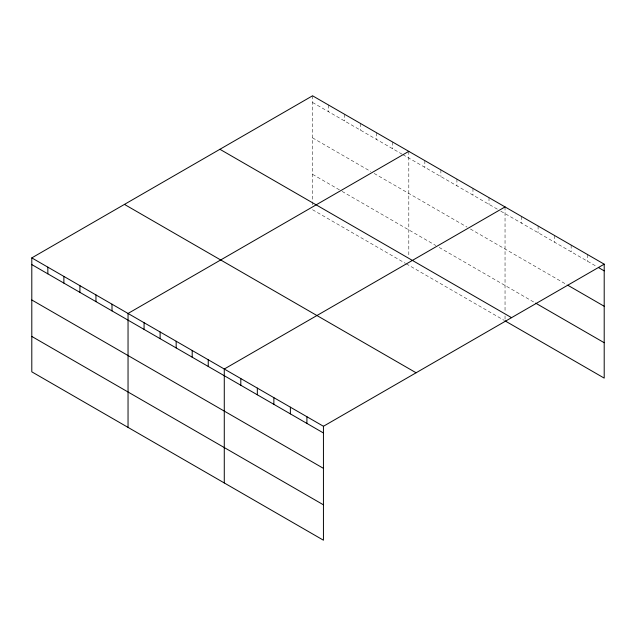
<?xml version="1.0" encoding="UTF-8"?>
<svg xmlns="http://www.w3.org/2000/svg" width="636" height="636" viewBox="0 0 636 636"><rect width="100%" height="100%" fill="white"/><g stroke="black" fill="none" stroke-linecap="round" stroke-linejoin="round"><path stroke-width="0.48" stroke-dasharray="3.18 2.39" d="M312.562 102.491L402.047 154.158M402.89 154.643L497.447 209.228M500.826 211.184L595.94 266.094M312.562 137.877L370.812 171.513M374.191 173.461L467.055 227.076M470.433 229.024L567.018 284.785M312.562 174.344L341.27 190.911M342.112 191.404L435.819 245.504M439.198 247.452L534.789 302.641M312.562 209.729L405.426 263.344M406.269 263.837L504.197 320.369M587.672 254.631L587.672 261.324M571.144 245.091L571.144 251.784M554.624 235.543L554.624 242.244M538.096 226.003L538.096 232.697M521.568 216.463L521.568 223.156M505.04 206.923L505.04 312.014M505.04 315.941L505.04 319.876M489.005 197.661L489.005 204.355M472.961 188.399L472.961 195.093M456.926 179.137L456.926 185.839M440.883 169.884L440.883 176.577M424.84 160.622L424.84 167.316M408.805 151.36L408.805 256.451M392.762 142.098L392.762 148.792M376.727 132.837L376.727 139.53M360.684 123.575L360.684 130.269M344.64 114.313L344.64 121.015M328.605 105.059L328.605 111.753M312.562 95.797L312.562 200.889M312.562 201.866L312.562 204.816"/><path stroke-width="0.95" d="M31.8 257.89L323.438 426.271L323.438 540.202L31.8 371.829L31.8 257.89L312.562 95.797L604.2 264.171L604.2 378.11L505.04 320.862M408.805 151.36L128.043 313.453L128.043 427.392M505.04 206.923L224.277 369.023L224.277 482.955M323.438 426.271L604.2 264.171M598.412 267.525L604.2 270.864M567.845 285.262L604.2 306.258M535.615 303.118L604.2 342.717M219.913 149.285L511.551 317.666M124.449 204.402L416.087 372.776M31.8 264.584L323.438 432.965M31.8 299.977L323.438 468.35M31.8 336.436L323.438 504.817M306.91 416.723L306.91 423.425M290.382 407.183L290.382 413.877M273.862 397.643L273.862 404.337M257.334 388.103L257.334 394.797M240.805 378.563L240.805 385.257M208.242 359.761L208.242 366.455M192.199 350.5L192.199 357.194M176.164 341.238L176.164 347.932M160.121 331.976L160.121 338.67M144.078 322.714L144.078 329.408M112 304.199L112 310.893M95.957 294.937L95.957 301.631M79.921 285.675L79.921 292.369M63.878 276.414L63.878 283.107M47.843 267.152L47.843 273.846"/></g></svg>
